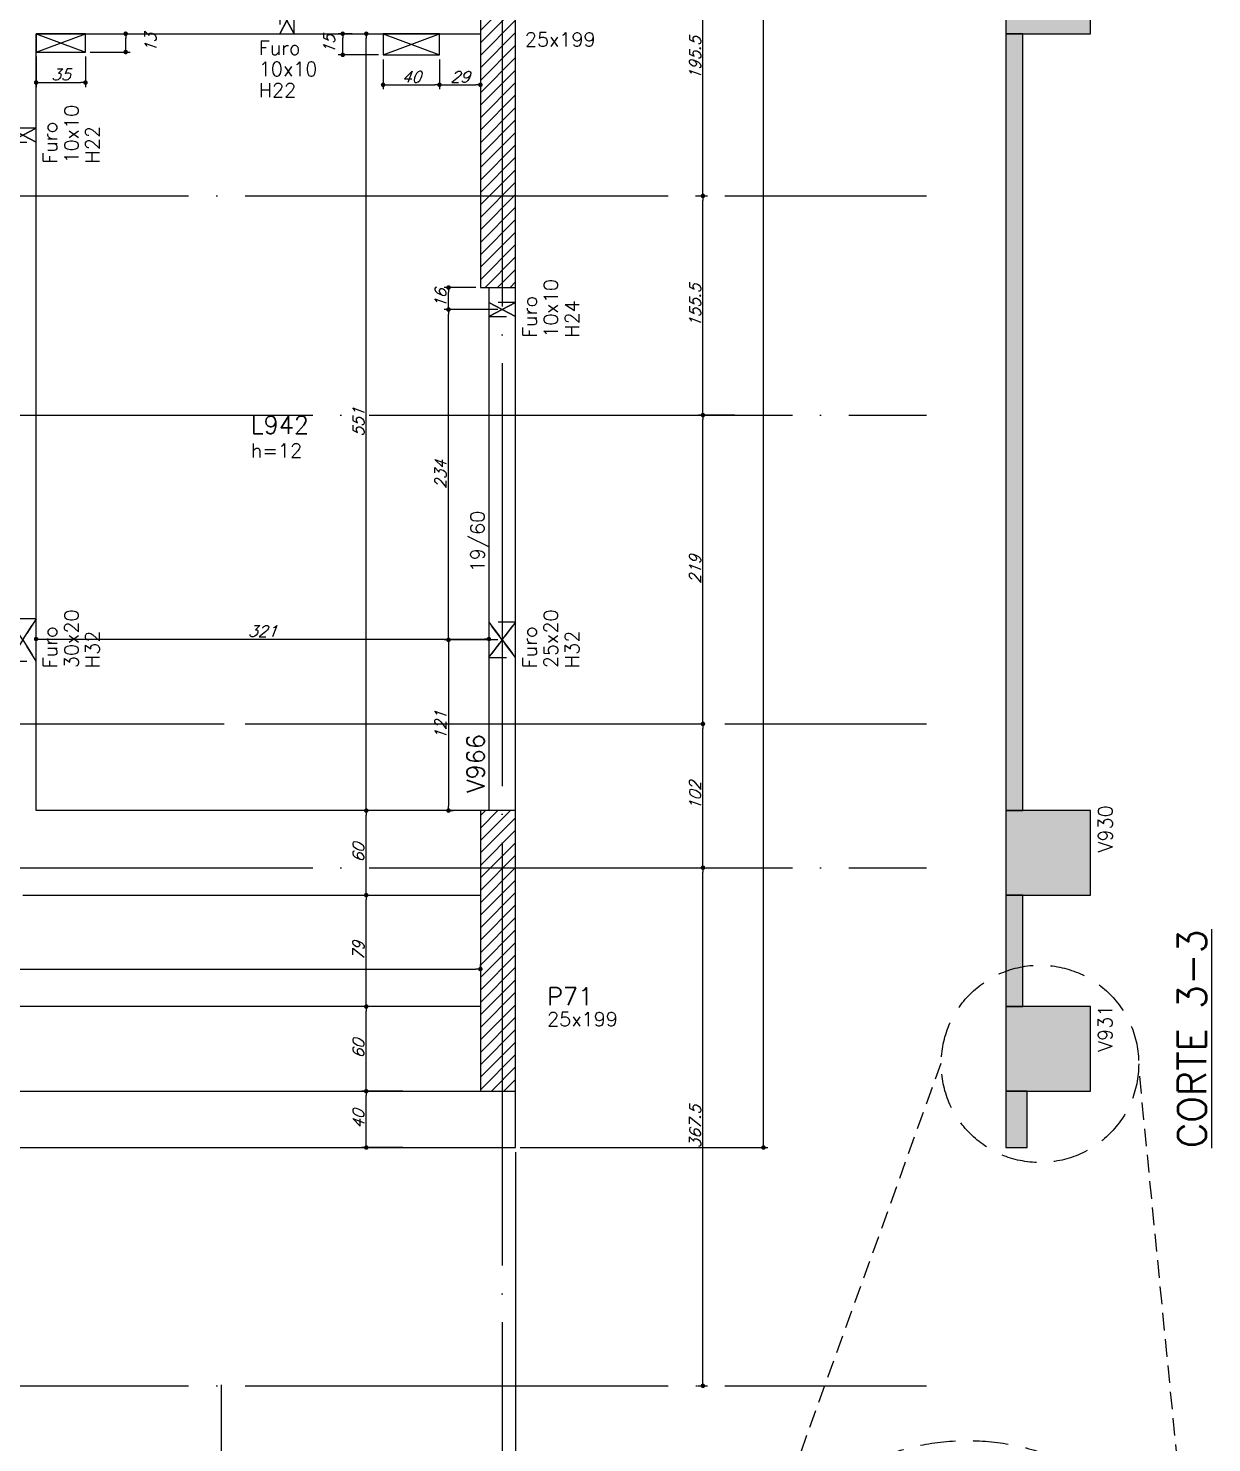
# Model space of a CAD drawing. Extents: x -4245 to 5400, y -2094 to 2406.
# Drawn here: x 2914 to 3753, y -525 to 478 of the extents above; entities that cross this region are included whole.
import ezdxf
from ezdxf.enums import TextEntityAlignment as Align

# ---------------------------------------------------------------- set-up
doc = ezdxf.new("R2010")
doc.units = 0
doc.header["$LTSCALE"] = 50
doc.header["$MEASUREMENT"] = 0
for name, pattern in [('DASHED', [0.75, 0.5, -0.25]), ('EIXO', [6.8, 6, -0.4, 0, -0.4]), ('HIDDEN', [0.375, 0.25, -0.125])]:
    doc.linetypes.add(name, pattern=pattern)
doc.layers.get('0').update_dxf_attribs({"linetype": 'CONTINUOUS'})
doc.layers.get('DEFPOINTS').update_dxf_attribs({"linetype": 'CONTINUOUS'})
for name, color, linetype in [('F-AUX-RED', 1, 'CONTINUOUS'), ('F-CORTE', 4, 'CONTINUOUS'), ('F-CORTE-INDICAÇÃO', 4, 'CONTINUOUS'), ('F-COTAS', 106, 'CONTINUOUS'), ('F-COTAS-FUROS', 50, 'CONTINUOUS'), ('F-EIXO', 12, 'EIXO'), ('F-FURO-PAREDE', 2, 'HIDDEN'), ('F-FURO-PAREDE-TEXTOS', 2, 'CONTINUOUS'), ('F-LAJES', 3, 'CONTINUOUS'), ('F-LAJES-DIM', 2, 'CONTINUOUS'), ('F-LAJES-NOME', 4, 'CONTINUOUS'), ('F-PILARES-DIM', 172, 'CONTINUOUS'), ('F-PILARES-HACH', 174, 'CONTINUOUS'), ('F-PILARES-NOME', 170, 'CONTINUOUS'), ('F-PILARES-S', 170, 'CONTINUOUS'), ('F-SOLIDO-CORTE', 71, 'CONTINUOUS'), ('F-TEXTO', 6, 'CONTINUOUS'), ('F-TEXTO-YELLOW', 2, 'CONTINUOUS'), ('F-VIGAS', 3, 'CONTINUOUS'), ('F-VIGAS-DIM', 2, 'CONTINUOUS'), ('F-VIGAS-NOME', 4, 'CONTINUOUS'), ('F-VÃO', 1, 'CONTINUOUS')]:
    doc.layers.add(name, color=color, linetype=linetype)
doc.styles.add('CP-TEXT-INCL', font='simplex.shx', dxfattribs={"oblique": 20})
doc.styles.add('MCP', font='simplex.shx')
doc.styles.add('ROMANS', font='simplex.shx')
doc.dimstyles.new('CP-COTAS-50', dxfattribs={"dimscale": 0.64, "dimtxt": 12.5, "dimasz": 5, "dimexe": 5, "dimexo": 5, "dimgap": 2.5, "dimtad": 1, "dimdec": 1, "dimdsep": 46, "dimtxsty": 'CP-TEXT-INCL', "dimblk1": 'DOT', "dimblk2": 'DOT', "dimsah": 1, "dimcen": 9, "dimclrd": 256, "dimclre": 256, "dimclrt": 256, "dimadec": 0, "dimazin": 0, "dimtfac": 1, "dimtdec": 1, "dimtmove": 2, "dimatfit": 3, "dimldrblk": 'DOT', "dimfxl": 0, "dimtolj": 1, "dimarcsym": 0})

# ---------------------------------------------------------------- blocks, each defined once
blk = doc.blocks.new('*U10')
at = {"layer": 'F-CORTE-INDICAÇÃO'}
for p, q in [((-100, 0), (-170, 0)), ((-80, 0), (-90, 0)), ((-70, 0), (0, 0))]:
    blk.add_line(p, q, dxfattribs=at)
blk.add_lwpolyline([(-112, 6, 0.802585), (-111.2, 9.8), (-140, 23.3), (-168.8, 9.8, 0.802585), (-168, 6)], format="xyb", close=True, dxfattribs=at)
at = {"layer": 'F-CORTE-INDICAÇÃO', "style": 'ROMANS'}
blk.add_attdef('CORTE', text='', height=15, dxfattribs=at).set_placement((-140, 35.8), align=Align.MIDDLE_CENTER)
at = {"layer": 'F-CORTE-INDICAÇÃO', "color": 2, "style": 'ROMANS'}
blk.add_attdef('FOLHA', text='', height=12, dxfattribs=at).set_placement((-140, -10), align=Align.MIDDLE_CENTER)
blk = doc.blocks.new('_DOT')
at = {"color": 0, "linetype": 'ByBlock'}
blk.add_line((-0.5, 0), (-1, 0), dxfattribs=at)
at = {"color": 0, "linetype": 'ByBlock', "const_width": 0.5}
blk.add_lwpolyline([(-0.25, 0, 1), (0.25, 0, 1)], format="xyb", close=True, dxfattribs=at)
blk = doc.blocks.new('*D100')
at = {"layer": 'DEFPOINTS', "color": 0, "linetype": 'Continuous', "transparency": 16777216}
for p in [(2919.5, 45.2), (3240.5, 45.2), (3240.5, 45.2)]:
    blk.add_point(p, dxfattribs=at)
at = {"layer": 'F-COTAS', "linetype": 'Continuous', "lineweight": -2, "transparency": 16777216}
blk.add_line((2922.7, 45.2), (3237.3, 45.2), dxfattribs=at)
at = {"layer": 'F-COTAS', "linetype": 'Continuous', "lineweight": -2, "transparency": 16777216, "xscale": 3.2, "yscale": 3.2, "zscale": 3.2, "rotation": 180}
blk.add_blockref('_DOT', (2919.5, 45.2), dxfattribs=at)
at = {"layer": 'F-COTAS', "linetype": 'Continuous', "lineweight": -2, "transparency": 16777216, "xscale": 3.2, "yscale": 3.2, "zscale": 3.2}
blk.add_blockref('_DOT', (3240.5, 45.2), dxfattribs=at)
at = {"layer": 'F-COTAS', "linetype": 'Continuous', "transparency": 16777216, "insert": (3080, 50.8), "char_height": 8, "attachment_point": 5, "style": 'CP-TEXT-INCL'}
blk.add_mtext('\\A1;321', dxfattribs=at)
blk = doc.blocks.new('*D106')
at = {"layer": 'DEFPOINTS', "color": 0, "linetype": 'Continuous', "transparency": 16777216}
for p in [(3153.6, -215.5), (3153.6, -215.5), (3153.6, -275.5)]:
    blk.add_point(p, dxfattribs=at)
at = {"layer": 'F-COTAS', "linetype": 'Continuous', "lineweight": -2, "transparency": 16777216}
blk.add_line((3153.6, -272.3), (3153.6, -218.7), dxfattribs=at)
at = {"layer": 'F-COTAS', "linetype": 'Continuous', "lineweight": -2, "transparency": 16777216, "xscale": 3.2, "yscale": 3.2, "zscale": 3.2}
for p, rotation in [((3153.6, -215.5), 90), ((3153.6, -275.5), 270)]:
    blk.add_blockref('_DOT', p, dxfattribs=dict(at, rotation=rotation))
at = {"layer": 'F-COTAS', "linetype": 'Continuous', "transparency": 16777216, "insert": (3148, -245.5), "char_height": 8, "attachment_point": 5, "rotation": 90, "style": 'CP-TEXT-INCL'}
blk.add_mtext('\\A1;60', dxfattribs=at)
blk = doc.blocks.new('*D107')
at = {"layer": 'DEFPOINTS', "color": 0, "linetype": 'Continuous', "transparency": 16777216}
for p in [(3153.6, -136.5), (3153.6, -136.5), (3153.6, -215.5)]:
    blk.add_point(p, dxfattribs=at)
at = {"layer": 'F-COTAS', "linetype": 'Continuous', "lineweight": -2, "transparency": 16777216}
blk.add_line((3153.6, -212.3), (3153.6, -139.7), dxfattribs=at)
at = {"layer": 'F-COTAS', "linetype": 'Continuous', "lineweight": -2, "transparency": 16777216, "xscale": 3.2, "yscale": 3.2, "zscale": 3.2}
for p, rotation in [((3153.6, -136.5), 90), ((3153.6, -215.5), 270)]:
    blk.add_blockref('_DOT', p, dxfattribs=dict(at, rotation=rotation))
at = {"layer": 'F-COTAS', "linetype": 'Continuous', "transparency": 16777216, "insert": (3148, -176), "char_height": 8, "attachment_point": 5, "rotation": 90, "style": 'CP-TEXT-INCL'}
blk.add_mtext('\\A1;79', dxfattribs=at)
blk = doc.blocks.new('*D108')
at = {"layer": 'DEFPOINTS', "color": 0, "linetype": 'Continuous', "transparency": 16777216}
for p in [(3153.6, -76.5), (3153.6, -76.5), (3153.6, -136.5)]:
    blk.add_point(p, dxfattribs=at)
at = {"layer": 'F-COTAS', "linetype": 'Continuous', "lineweight": -2, "transparency": 16777216}
blk.add_line((3153.6, -133.3), (3153.6, -79.7), dxfattribs=at)
at = {"layer": 'F-COTAS', "linetype": 'Continuous', "lineweight": -2, "transparency": 16777216, "xscale": 3.2, "yscale": 3.2, "zscale": 3.2}
for p, rotation in [((3153.6, -76.5), 90), ((3153.6, -136.5), 270)]:
    blk.add_blockref('_DOT', p, dxfattribs=dict(at, rotation=rotation))
at = {"layer": 'F-COTAS', "linetype": 'Continuous', "transparency": 16777216, "insert": (3148, -106.5), "char_height": 8, "attachment_point": 5, "rotation": 90, "style": 'CP-TEXT-INCL'}
blk.add_mtext('\\A1;60', dxfattribs=at)
blk = doc.blocks.new('*D109')
at = {"layer": 'DEFPOINTS', "color": 0, "linetype": 'Continuous', "transparency": 16777216}
for p in [(3153.6, 474.5), (3153.6, 474.5), (3153.6, -76.5)]:
    blk.add_point(p, dxfattribs=at)
at = {"layer": 'F-COTAS', "linetype": 'Continuous', "lineweight": -2, "transparency": 16777216}
blk.add_line((3153.6, -73.3), (3153.6, 471.3), dxfattribs=at)
at = {"layer": 'F-COTAS', "linetype": 'Continuous', "lineweight": -2, "transparency": 16777216, "xscale": 3.2, "yscale": 3.2, "zscale": 3.2}
for p, rotation in [((3153.6, 474.5), 90), ((3153.6, -76.5), 270)]:
    blk.add_blockref('_DOT', p, dxfattribs=dict(at, rotation=rotation))
at = {"layer": 'F-COTAS', "linetype": 'Continuous', "transparency": 16777216, "insert": (3148, 199), "char_height": 8, "attachment_point": 5, "rotation": 90, "style": 'CP-TEXT-INCL'}
blk.add_mtext('\\A1;551', dxfattribs=at)
blk = doc.blocks.new('*U157')
at = {"layer": 'F-EIXO'}
blk.add_line((0, 0), (7285, 0), dxfattribs=at)
at = {"layer": 'F-TEXTO', "style": 'ROMANS'}
blk.add_attdef('EIXO', text='', height=17.5, dxfattribs=at).set_placement((-28.2072, 0), align=Align.MIDDLE_CENTER)
blk = doc.blocks.new('*U158')
at = {"layer": 'F-EIXO'}
blk.add_line((0, 0), (7197, 0), dxfattribs=at)
at = {"layer": 'F-TEXTO', "style": 'ROMANS'}
blk.add_attdef('EIXO', text='', height=17.5, dxfattribs=at).set_placement((-28.2072, 0), align=Align.MIDDLE_CENTER)
blk = doc.blocks.new('*U165')
at = {"layer": 'F-EIXO'}
blk.add_line((0, 0), (7285, 0), dxfattribs=at)
at = {"layer": 'F-TEXTO', "style": 'ROMANS'}
blk.add_attdef('EIXO', text='', height=17.5, dxfattribs=at).set_placement((-28.2072, 0), align=Align.MIDDLE_CENTER)
blk = doc.blocks.new('*U167')
at = {"layer": 'F-EIXO'}
blk.add_line((0, 0), (7285, 0), dxfattribs=at)
at = {"layer": 'F-TEXTO', "style": 'ROMANS'}
blk.add_attdef('EIXO', text='', height=17.5, dxfattribs=at).set_placement((-28.2072, 0), align=Align.MIDDLE_CENTER)
blk = doc.blocks.new('*U168')
at = {"layer": 'F-EIXO'}
blk.add_line((0, 0), (7285, 0), dxfattribs=at)
at = {"layer": 'F-TEXTO', "style": 'ROMANS'}
blk.add_attdef('EIXO', text='', height=17.5, dxfattribs=at).set_placement((-28.2072, 0), align=Align.MIDDLE_CENTER)
blk = doc.blocks.new('*U178')
at = {"layer": 'F-EIXO'}
blk.add_line((0, 0), (0, -2755), dxfattribs=at)
at = {"layer": 'F-TEXTO', "style": 'ROMANS'}
blk.add_attdef('EIXO', text='', height=17.5, rotation=360, dxfattribs=at).set_placement((0, 28.2072), align=Align.MIDDLE_CENTER)
blk = doc.blocks.new('*U172')
at = {"layer": 'F-EIXO'}
blk.add_line((0, 0), (7197, 0), dxfattribs=at)
at = {"layer": 'F-TEXTO', "style": 'ROMANS'}
blk.add_attdef('EIXO', text='', height=17.5, dxfattribs=at).set_placement((-28.2072, 0), align=Align.MIDDLE_CENTER)
blk = doc.blocks.new('*D188')
at = {"layer": 'DEFPOINTS', "color": 0, "linetype": 'Continuous', "transparency": 16777216}
for p in [(3153.6, -275.5), (3182.8, -275.5), (3182.8, -315.5)]:
    blk.add_point(p, dxfattribs=at)
at = {"layer": 'F-COTAS', "linetype": 'Continuous', "lineweight": -2, "transparency": 16777216}
for p, q in [((3179.6, -275.5), (3150.4, -275.5)), ((3153.6, -312.3), (3153.6, -278.7)), ((3179.6, -315.5), (3150.4, -315.5))]:
    blk.add_line(p, q, dxfattribs=at)
at = {"layer": 'F-COTAS', "linetype": 'Continuous', "lineweight": -2, "transparency": 16777216, "xscale": 3.2, "yscale": 3.2, "zscale": 3.2}
for p, rotation in [((3153.6, -275.5), 90), ((3153.6, -315.5), 270)]:
    blk.add_blockref('_DOT', p, dxfattribs=dict(at, rotation=rotation))
at = {"layer": 'F-COTAS', "linetype": 'Continuous', "transparency": 16777216, "insert": (3148, -295.5), "char_height": 8, "attachment_point": 5, "rotation": 90, "style": 'CP-TEXT-INCL'}
blk.add_mtext('\\A1;40', dxfattribs=at)
blk = doc.blocks.new('*D190')
at = {"layer": 'DEFPOINTS', "color": 0, "linetype": 'Continuous', "transparency": 16777216}
for p in [(-3380, -315.5), (3259.5, -315.5), (3259.5, -742.8)]:
    blk.add_point(p, dxfattribs=at)
at = {"layer": 'F-COTAS', "linetype": 'Continuous', "lineweight": -2, "transparency": 16777216}
for p, q in [((-3380, -318.7), (-3380, -746)), ((3259.5, -318.7), (3259.5, -746)), ((-3376.8, -742.8), (3256.3, -742.8))]:
    blk.add_line(p, q, dxfattribs=at)
at = {"layer": 'F-COTAS', "linetype": 'Continuous', "lineweight": -2, "transparency": 16777216, "xscale": 3.2, "yscale": 3.2, "zscale": 3.2, "rotation": 180}
blk.add_blockref('_DOT', (-3380, -742.8), dxfattribs=at)
at = {"layer": 'F-COTAS', "linetype": 'Continuous', "lineweight": -2, "transparency": 16777216, "xscale": 3.2, "yscale": 3.2, "zscale": 3.2}
blk.add_blockref('_DOT', (3259.5, -742.8), dxfattribs=at)
at = {"layer": 'F-COTAS', "linetype": 'Continuous', "transparency": 16777216, "insert": (-60.2, -737.2), "char_height": 8, "attachment_point": 5, "style": 'CP-TEXT-INCL'}
blk.add_mtext('\\A1;6639.5', dxfattribs=at)
blk = doc.blocks.new('*D213')
at = {"layer": 'DEFPOINTS', "color": 0, "linetype": 'Continuous', "transparency": 16777216}
for p in [(3262.5, 1634.5), (3435.2, 1634.5), (3259.5, -315.5)]:
    blk.add_point(p, dxfattribs=at)
at = {"layer": 'F-COTAS', "linetype": 'Continuous', "lineweight": -2, "transparency": 16777216}
for p, q in [((3265.7, 1634.5), (3438.4, 1634.5)), ((3435.2, -312.3), (3435.2, 1631.3)), ((3262.7, -315.5), (3438.4, -315.5))]:
    blk.add_line(p, q, dxfattribs=at)
at = {"layer": 'F-COTAS', "linetype": 'Continuous', "lineweight": -2, "transparency": 16777216, "xscale": 3.2, "yscale": 3.2, "zscale": 3.2}
for p, rotation in [((3435.2, 1634.5), 90), ((3435.2, -315.5), 270)]:
    blk.add_blockref('_DOT', p, dxfattribs=dict(at, rotation=rotation))
at = {"layer": 'F-COTAS', "linetype": 'Continuous', "transparency": 16777216, "insert": (3429.6, 659.5), "char_height": 8, "attachment_point": 5, "rotation": 90, "style": 'CP-TEXT-INCL'}
blk.add_mtext('\\A1;1950', dxfattribs=at)
blk = doc.blocks.new('*D214')
at = {"layer": 'DEFPOINTS', "color": 0, "linetype": 'Continuous', "transparency": 16777216}
for p in [(3385.5, -117), (3392.3, -117), (3385.5, -484.5)]:
    blk.add_point(p, dxfattribs=at)
at = {"layer": 'F-COTAS', "linetype": 'Continuous', "lineweight": -2, "transparency": 16777216}
for p, q in [((3388.7, -117), (3395.5, -117)), ((3392.3, -481.3), (3392.3, -120.2)), ((3388.7, -484.5), (3395.5, -484.5))]:
    blk.add_line(p, q, dxfattribs=at)
at = {"layer": 'F-COTAS', "linetype": 'Continuous', "lineweight": -2, "transparency": 16777216, "xscale": 3.2, "yscale": 3.2, "zscale": 3.2}
for p, rotation in [((3392.3, -117), 90), ((3392.3, -484.5), 270)]:
    blk.add_blockref('_DOT', p, dxfattribs=dict(at, rotation=rotation))
at = {"layer": 'F-COTAS', "linetype": 'Continuous', "transparency": 16777216, "insert": (3386.7, -300.8), "char_height": 8, "attachment_point": 5, "rotation": 90, "style": 'CP-TEXT-INCL'}
blk.add_mtext('\\A1;367.5', dxfattribs=at)
blk = doc.blocks.new('*D215')
at = {"layer": 'DEFPOINTS', "color": 0, "linetype": 'Continuous', "transparency": 16777216}
for p in [(3392.3, -15), (3392.3, -15), (3385.5, -117)]:
    blk.add_point(p, dxfattribs=at)
at = {"layer": 'F-COTAS', "linetype": 'Continuous', "lineweight": -2, "transparency": 16777216}
for p, q in [((3392.3, -113.8), (3392.3, -18.2)), ((3388.7, -117), (3395.5, -117))]:
    blk.add_line(p, q, dxfattribs=at)
at = {"layer": 'F-COTAS', "linetype": 'Continuous', "lineweight": -2, "transparency": 16777216, "xscale": 3.2, "yscale": 3.2, "zscale": 3.2}
for p, rotation in [((3392.3, -15), 90), ((3392.3, -117), 270)]:
    blk.add_blockref('_DOT', p, dxfattribs=dict(at, rotation=rotation))
at = {"layer": 'F-COTAS', "linetype": 'Continuous', "transparency": 16777216, "insert": (3386.7, -66), "char_height": 8, "attachment_point": 5, "rotation": 90, "style": 'CP-TEXT-INCL'}
blk.add_mtext('\\A1;102', dxfattribs=at)
blk = doc.blocks.new('*D216')
at = {"layer": 'DEFPOINTS', "color": 0, "linetype": 'Continuous', "transparency": 16777216}
for p in [(3392.3, 204), (3418, 204), (3392.3, -15)]:
    blk.add_point(p, dxfattribs=at)
at = {"layer": 'F-COTAS', "linetype": 'Continuous', "lineweight": -2, "transparency": 16777216}
for p, q in [((3414.8, 204), (3389.1, 204)), ((3392.3, -11.8), (3392.3, 200.8))]:
    blk.add_line(p, q, dxfattribs=at)
at = {"layer": 'F-COTAS', "linetype": 'Continuous', "lineweight": -2, "transparency": 16777216, "xscale": 3.2, "yscale": 3.2, "zscale": 3.2}
for p, rotation in [((3392.3, 204), 90), ((3392.3, -15), 270)]:
    blk.add_blockref('_DOT', p, dxfattribs=dict(at, rotation=rotation))
at = {"layer": 'F-COTAS', "linetype": 'Continuous', "transparency": 16777216, "insert": (3386.7, 94.5), "char_height": 8, "attachment_point": 5, "rotation": 90, "style": 'CP-TEXT-INCL'}
blk.add_mtext('\\A1;219', dxfattribs=at)
blk = doc.blocks.new('*D217')
at = {"layer": 'DEFPOINTS', "color": 0, "linetype": 'Continuous', "transparency": 16777216}
for p in [(3383.7, 359.5), (3392.3, 359.5), (3418, 204)]:
    blk.add_point(p, dxfattribs=at)
at = {"layer": 'F-COTAS', "linetype": 'Continuous', "lineweight": -2, "transparency": 16777216}
for p, q in [((3386.9, 359.5), (3395.5, 359.5)), ((3392.3, 207.2), (3392.3, 356.3)), ((3414.8, 204), (3389.1, 204))]:
    blk.add_line(p, q, dxfattribs=at)
at = {"layer": 'F-COTAS', "linetype": 'Continuous', "lineweight": -2, "transparency": 16777216, "xscale": 3.2, "yscale": 3.2, "zscale": 3.2}
for p, rotation in [((3392.3, 359.5), 90), ((3392.3, 204), 270)]:
    blk.add_blockref('_DOT', p, dxfattribs=dict(at, rotation=rotation))
at = {"layer": 'F-COTAS', "linetype": 'Continuous', "transparency": 16777216, "insert": (3386.7, 281.7), "char_height": 8, "attachment_point": 5, "rotation": 90, "style": 'CP-TEXT-INCL'}
blk.add_mtext('\\A1;155.5', dxfattribs=at)
blk = doc.blocks.new('*D218')
at = {"layer": 'DEFPOINTS', "color": 0, "linetype": 'Continuous', "transparency": 16777216}
for p in [(3383.7, 555), (3392.3, 555), (3383.7, 359.5)]:
    blk.add_point(p, dxfattribs=at)
at = {"layer": 'F-COTAS', "linetype": 'Continuous', "lineweight": -2, "transparency": 16777216}
for p, q in [((3386.9, 555), (3395.5, 555)), ((3392.3, 362.7), (3392.3, 551.8)), ((3386.9, 359.5), (3395.5, 359.5))]:
    blk.add_line(p, q, dxfattribs=at)
at = {"layer": 'F-COTAS', "linetype": 'Continuous', "lineweight": -2, "transparency": 16777216, "xscale": 3.2, "yscale": 3.2, "zscale": 3.2}
for p, rotation in [((3392.3, 555), 90), ((3392.3, 359.5), 270)]:
    blk.add_blockref('_DOT', p, dxfattribs=dict(at, rotation=rotation))
at = {"layer": 'F-COTAS', "linetype": 'Continuous', "transparency": 16777216, "insert": (3386.7, 457.2), "char_height": 8, "attachment_point": 5, "rotation": 90, "style": 'CP-TEXT-INCL'}
blk.add_mtext('\\A1;195.5', dxfattribs=at)
blk = doc.blocks.new('*U281')
at = {"layer": 'F-VÃO'}
for p, q in [((0, 0), (35, 13)), ((0, 13), (35, 0))]:
    blk.add_line(p, q, dxfattribs=at)
at = {"layer": 'F-VÃO', "color": 3}
blk.add_lwpolyline([(0, 0), (35, 0), (35, 13), (0, 13)], close=True, dxfattribs=at)
blk = doc.blocks.new('*U284')
at = {"layer": 'F-VÃO'}
for p, q in [((0, 0), (40, 15)), ((0, 15), (40, 0))]:
    blk.add_line(p, q, dxfattribs=at)
at = {"layer": 'F-VÃO', "color": 3}
blk.add_lwpolyline([(0, 0), (40, 0), (40, 15), (0, 15)], close=True, dxfattribs=at)
blk = doc.blocks.new('*D378')
at = {"layer": 'DEFPOINTS', "color": 0, "linetype": 'Continuous', "transparency": 16777216}
for p in [(3165.5, 459.5), (3205.5, 459.5), (3205.5, 438.3)]:
    blk.add_point(p, dxfattribs=at)
at = {"layer": 'F-COTAS-FUROS', "linetype": 'Continuous', "lineweight": -2, "transparency": 16777216}
for p, q in [((3165.5, 456.3), (3165.5, 435.1)), ((3205.5, 456.3), (3205.5, 435.1)), ((3168.7, 438.3), (3202.3, 438.3))]:
    blk.add_line(p, q, dxfattribs=at)
at = {"layer": 'F-COTAS-FUROS', "linetype": 'Continuous', "lineweight": -2, "transparency": 16777216, "xscale": 3.2, "yscale": 3.2, "zscale": 3.2, "rotation": 180}
blk.add_blockref('_DOT', (3165.5, 438.3), dxfattribs=at)
at = {"layer": 'F-COTAS-FUROS', "linetype": 'Continuous', "lineweight": -2, "transparency": 16777216, "xscale": 3.2, "yscale": 3.2, "zscale": 3.2}
blk.add_blockref('_DOT', (3205.5, 438.3), dxfattribs=at)
at = {"layer": 'F-COTAS-FUROS', "linetype": 'Continuous', "transparency": 16777216, "insert": (3185.5, 443.9), "char_height": 8, "attachment_point": 5, "style": 'CP-TEXT-INCL'}
blk.add_mtext('\\A1;40', dxfattribs=at)
blk = doc.blocks.new('*D379')
at = {"layer": 'DEFPOINTS', "color": 0, "linetype": 'Continuous', "transparency": 16777216}
for p in [(3205.5, 459.5), (3234.5, 459.5), (3234.5, 438.3)]:
    blk.add_point(p, dxfattribs=at)
at = {"layer": 'F-COTAS-FUROS', "linetype": 'Continuous', "lineweight": -2, "transparency": 16777216}
for p, q in [((3205.5, 456.3), (3205.5, 435.1)), ((3234.5, 456.3), (3234.5, 435.1)), ((3208.7, 438.3), (3231.3, 438.3))]:
    blk.add_line(p, q, dxfattribs=at)
at = {"layer": 'F-COTAS-FUROS', "linetype": 'Continuous', "lineweight": -2, "transparency": 16777216, "xscale": 3.2, "yscale": 3.2, "zscale": 3.2, "rotation": 180}
blk.add_blockref('_DOT', (3205.5, 438.3), dxfattribs=at)
at = {"layer": 'F-COTAS-FUROS', "linetype": 'Continuous', "lineweight": -2, "transparency": 16777216, "xscale": 3.2, "yscale": 3.2, "zscale": 3.2}
blk.add_blockref('_DOT', (3234.5, 438.3), dxfattribs=at)
at = {"layer": 'F-COTAS-FUROS', "linetype": 'Continuous', "transparency": 16777216, "insert": (3220, 443.9), "char_height": 8, "attachment_point": 5, "style": 'CP-TEXT-INCL'}
blk.add_mtext('\\A1;29', dxfattribs=at)
blk = doc.blocks.new('*D380')
at = {"layer": 'DEFPOINTS', "color": 0, "linetype": 'Continuous', "transparency": 16777216}
for p in [(3136.9, 474.5), (3146.8, 474.5), (3165.5, 459.5)]:
    blk.add_point(p, dxfattribs=at)
at = {"layer": 'F-COTAS-FUROS', "linetype": 'Continuous', "lineweight": -2, "transparency": 16777216}
for p, q in [((3143.6, 474.5), (3133.7, 474.5)), ((3136.9, 462.7), (3136.9, 471.3)), ((3162.3, 459.5), (3133.7, 459.5))]:
    blk.add_line(p, q, dxfattribs=at)
at = {"layer": 'F-COTAS-FUROS', "linetype": 'Continuous', "lineweight": -2, "transparency": 16777216, "xscale": 3.2, "yscale": 3.2, "zscale": 3.2}
for p, rotation in [((3136.9, 474.5), 90), ((3136.9, 459.5), 270)]:
    blk.add_blockref('_DOT', p, dxfattribs=dict(at, rotation=rotation))
at = {"layer": 'F-COTAS-FUROS', "linetype": 'Continuous', "transparency": 16777216, "insert": (3127.3, 467), "char_height": 8, "attachment_point": 5, "rotation": 90, "style": 'CP-TEXT-INCL'}
blk.add_mtext('\\A1;15', dxfattribs=at)
blk = doc.blocks.new('*D381')
at = {"layer": 'DEFPOINTS', "color": 0, "linetype": 'Continuous', "transparency": 16777216}
for p in [(2919.5, 461.5), (2954.5, 461.5), (2954.5, 439.9)]:
    blk.add_point(p, dxfattribs=at)
at = {"layer": 'F-COTAS-FUROS', "linetype": 'Continuous', "lineweight": -2, "transparency": 16777216}
for p, q in [((2919.5, 458.3), (2919.5, 436.7)), ((2954.5, 458.3), (2954.5, 436.7)), ((2922.7, 439.9), (2951.3, 439.9))]:
    blk.add_line(p, q, dxfattribs=at)
at = {"layer": 'F-COTAS-FUROS', "linetype": 'Continuous', "lineweight": -2, "transparency": 16777216, "xscale": 3.2, "yscale": 3.2, "zscale": 3.2, "rotation": 180}
blk.add_blockref('_DOT', (2919.5, 439.9), dxfattribs=at)
at = {"layer": 'F-COTAS-FUROS', "linetype": 'Continuous', "lineweight": -2, "transparency": 16777216, "xscale": 3.2, "yscale": 3.2, "zscale": 3.2}
blk.add_blockref('_DOT', (2954.5, 439.9), dxfattribs=at)
at = {"layer": 'F-COTAS-FUROS', "linetype": 'Continuous', "transparency": 16777216, "insert": (2937, 445.5), "char_height": 8, "attachment_point": 5, "style": 'CP-TEXT-INCL'}
blk.add_mtext('\\A1;35', dxfattribs=at)
blk = doc.blocks.new('*D382')
at = {"layer": 'DEFPOINTS', "color": 0, "linetype": 'Continuous', "transparency": 16777216}
for p in [(2969.4, 474.5), (2983, 474.5), (2954.5, 461.5)]:
    blk.add_point(p, dxfattribs=at)
at = {"layer": 'F-COTAS-FUROS', "linetype": 'Continuous', "lineweight": -2, "transparency": 16777216}
for p, q in [((2972.6, 474.5), (2986.2, 474.5)), ((2957.7, 461.5), (2986.2, 461.5)), ((2983, 464.7), (2983, 471.3))]:
    blk.add_line(p, q, dxfattribs=at)
at = {"layer": 'F-COTAS-FUROS', "linetype": 'Continuous', "lineweight": -2, "transparency": 16777216, "xscale": 3.2, "yscale": 3.2, "zscale": 3.2}
for p, rotation in [((2983, 474.5), 90), ((2983, 461.5), 270)]:
    blk.add_blockref('_DOT', p, dxfattribs=dict(at, rotation=rotation))
at = {"layer": 'F-COTAS-FUROS', "linetype": 'Continuous', "transparency": 16777216, "insert": (3000.6, 468), "char_height": 8, "attachment_point": 5, "rotation": 90, "style": 'CP-TEXT-INCL'}
blk.add_mtext('\\A1;13', dxfattribs=at)
blk = doc.blocks.new('*D461')
at = {"layer": 'DEFPOINTS', "color": 0, "linetype": 'Continuous', "transparency": 16777216}
for p in [(3234.5, -188.9), (2275, -191.7), (3234.5, -191.7)]:
    blk.add_point(p, dxfattribs=at)
at = {"layer": 'F-COTAS', "linetype": 'Continuous', "lineweight": -2, "transparency": 16777216}
for p, q in [((2275, -188.5), (2275, -185.7)), ((2278.2, -188.9), (3231.3, -188.9)), ((3234.5, -188.5), (3234.5, -185.7))]:
    blk.add_line(p, q, dxfattribs=at)
at = {"layer": 'F-COTAS', "linetype": 'Continuous', "lineweight": -2, "transparency": 16777216, "xscale": 3.2, "yscale": 3.2, "zscale": 3.2, "rotation": 180}
blk.add_blockref('_DOT', (2275, -188.9), dxfattribs=at)
at = {"layer": 'F-COTAS', "linetype": 'Continuous', "lineweight": -2, "transparency": 16777216, "xscale": 3.2, "yscale": 3.2, "zscale": 3.2}
blk.add_blockref('_DOT', (3234.5, -188.9), dxfattribs=at)
at = {"layer": 'F-COTAS', "linetype": 'Continuous', "transparency": 16777216, "insert": (2754.8, -183.3), "char_height": 8, "attachment_point": 5, "style": 'CP-TEXT-INCL'}
blk.add_mtext('\\A1;959.5', dxfattribs=at)
blk = doc.blocks.new('*D500')
at = {"layer": 'DEFPOINTS', "color": 0, "linetype": 'Continuous', "transparency": 16777216}
for p in [(3250, 44.6), (3207.6, -76.5), (3211.9, -76.5)]:
    blk.add_point(p, dxfattribs=at)
at = {"layer": 'F-COTAS-FUROS', "linetype": 'Continuous', "lineweight": -2, "transparency": 16777216}
for p, q in [((3246.8, 44.6), (3208.7, 44.6)), ((3211.9, 41.4), (3211.9, -73.3)), ((3210.8, -76.5), (3215.1, -76.5))]:
    blk.add_line(p, q, dxfattribs=at)
at = {"layer": 'F-COTAS-FUROS', "linetype": 'Continuous', "lineweight": -2, "transparency": 16777216, "xscale": 3.2, "yscale": 3.2, "zscale": 3.2}
for p, rotation in [((3211.9, 44.6), 90), ((3211.9, -76.5), 270)]:
    blk.add_blockref('_DOT', p, dxfattribs=dict(at, rotation=rotation))
at = {"layer": 'F-COTAS-FUROS', "linetype": 'Continuous', "transparency": 16777216, "insert": (3206.3, -16), "char_height": 8, "attachment_point": 5, "rotation": 90, "style": 'CP-TEXT-INCL'}
blk.add_mtext('\\A1;121', dxfattribs=at)
blk = doc.blocks.new('*D501')
at = {"layer": 'DEFPOINTS', "color": 0, "linetype": 'Continuous', "transparency": 16777216}
for p in [(3211.9, 278.9), (3250, 278.9), (3250, 44.6)]:
    blk.add_point(p, dxfattribs=at)
at = {"layer": 'F-COTAS-FUROS', "linetype": 'Continuous', "lineweight": -2, "transparency": 16777216}
for p, q in [((3246.8, 278.9), (3208.7, 278.9)), ((3211.9, 47.8), (3211.9, 275.7)), ((3246.8, 44.6), (3208.7, 44.6))]:
    blk.add_line(p, q, dxfattribs=at)
at = {"layer": 'F-COTAS-FUROS', "linetype": 'Continuous', "lineweight": -2, "transparency": 16777216, "xscale": 3.2, "yscale": 3.2, "zscale": 3.2}
for p, rotation in [((3211.9, 278.9), 90), ((3211.9, 44.6), 270)]:
    blk.add_blockref('_DOT', p, dxfattribs=dict(at, rotation=rotation))
at = {"layer": 'F-COTAS-FUROS', "linetype": 'Continuous', "transparency": 16777216, "insert": (3206.3, 161.8), "char_height": 8, "attachment_point": 5, "rotation": 90, "style": 'CP-TEXT-INCL'}
blk.add_mtext('\\A1;234', dxfattribs=at)
blk = doc.blocks.new('*D502')
at = {"layer": 'DEFPOINTS', "color": 0, "linetype": 'Continuous', "transparency": 16777216}
for p in [(3211.9, 294.5), (3234.5, 294.5), (3250, 278.9)]:
    blk.add_point(p, dxfattribs=at)
at = {"layer": 'F-COTAS-FUROS', "linetype": 'Continuous', "lineweight": -2, "transparency": 16777216}
for p, q in [((3231.3, 294.5), (3208.7, 294.5)), ((3211.9, 282.1), (3211.9, 291.3)), ((3246.8, 278.9), (3208.7, 278.9))]:
    blk.add_line(p, q, dxfattribs=at)
at = {"layer": 'F-COTAS-FUROS', "linetype": 'Continuous', "lineweight": -2, "transparency": 16777216, "xscale": 3.2, "yscale": 3.2, "zscale": 3.2}
for p, rotation in [((3211.9, 294.5), 90), ((3211.9, 278.9), 270)]:
    blk.add_blockref('_DOT', p, dxfattribs=dict(at, rotation=rotation))
at = {"layer": 'F-COTAS-FUROS', "linetype": 'Continuous', "transparency": 16777216, "insert": (3206.3, 286.7), "char_height": 8, "attachment_point": 5, "rotation": 90, "style": 'CP-TEXT-INCL'}
blk.add_mtext('\\A1;16', dxfattribs=at)

msp = doc.modelspace()

# ---------------------------------------------------------------- hatches: boundary and pattern name
at = {"layer": 'F-PILARES-HACH', "linetype": 'Continuous'}
h = msp.add_hatch(dxfattribs=at)
h.set_pattern_fill('ANSI31', color=256, scale=50, style=0)
h.paths.add_polyline_path([(3234.5, 294.5), (3259.5, 294.5), (3259.5, 493.5), (3234.5, 493.5)], flags=16)
h = msp.add_hatch(dxfattribs=at)
h.set_pattern_fill('ANSI31', color=256, scale=50, style=0)
h.paths.add_polyline_path([(3234.5, -275.5), (3259.5, -275.5), (3259.5, -76.5), (3234.5, -76.5)], flags=16)
at = {"layer": 'F-SOLIDO-CORTE', "linetype": 'Continuous'}
for points in [[(3607.127, 475.491), (3607.127, 474.5), (3629.039, 474.5), (3632.17, 474.5), (3667.127, 474.5), (3667.127, 481.439), (3667.127, 482.43), (3667.127, 493.5), (3645.214, 493.5), (3642.084, 493.5), (3607.127, 493.5), (3607.127, 482.43)], [(3611.509, -76.5), (3612.135, -76.5), (3619.127, -76.5), (3619.127, 244.524), (3619.127, 445.754), (3619.127, 474.5), (3614.744, 474.5), (3614.118, 474.5), (3607.127, 474.5), (3607.127, 273.27), (3607.127, 244.524), (3607.127, -76.5)], [(3607.127, -133.37), (3607.127, -136.5), (3629.039, -136.5), (3632.17, -136.5), (3667.127, -136.5), (3667.127, -114.588), (3667.127, -111.457), (3667.127, -76.5), (3645.214, -76.5), (3642.084, -76.5), (3607.127, -76.5), (3607.127, -111.457)], [(3607.127, -170.82), (3607.127, -193.681), (3607.127, -200.389), (3607.127, -215.5), (3611.509, -215.5), (3616.832, -215.5), (3619.127, -215.5), (3619.127, -200.389), (3619.127, -193.681), (3619.127, -170.82), (3619.127, -141.969), (3619.127, -136.5), (3614.744, -136.5), (3613.914, -136.5), (3607.127, -136.5), (3607.127, -165.351)], [(3607.127, -248.889), (3607.127, -275.5), (3629.039, -275.5), (3655.651, -275.5), (3667.127, -275.5), (3667.127, -253.588), (3667.127, -226.976), (3667.127, -215.5), (3645.214, -215.5), (3618.603, -215.5), (3607.127, -215.5), (3607.127, -226.976)], [(3607.127, -307.028), (3607.127, -315.5), (3612.169, -315.5), (3618.95, -315.5), (3622.127, -315.5), (3622.127, -307.028), (3622.127, -292.79), (3622.127, -275.5), (3616.649, -275.5), (3609.996, -275.5), (3607.127, -275.5), (3607.127, -288.946)]]:
    msp.add_hatch(color=256, dxfattribs=at).paths.add_polyline_path(points, flags=16)

# ---------------------------------------------------------------- linework, layer by layer
at = {"layer": 'F-AUX-RED', "color": 252, "linetype": 'HIDDEN'}
for points in [[(3417.292, -654.817), (3561.243, -255.641)], [(3745.237, -706.425), (3701.228, -257.492)]]:
    msp.add_lwpolyline(points, dxfattribs=at)
at = {"layer": 'F-AUX-RED', "linetype": 'DASHED'}
for centre, radius in [((3631.241, -256.132), 70), ((3579.853, -689.589), 166.239)]:
    msp.add_circle(centre, radius, dxfattribs=at)
at = {"layer": 'F-CORTE', "linetype": 'Continuous'}
msp.add_lwpolyline([(3607.127, 493.5), (3607.127, 475.491), (3607.127, 474.5), (3607.127, 273.27), (3607.127, 244.524), (3607.127, -76.5), (3607.127, -133.37), (3607.127, -136.5), (3607.127, -170.82), (3607.127, -215.5), (3607.127, -248.889), (3607.127, -275.5), (3607.127, -307.028), (3607.127, -315.5), (3612.169, -315.5), (3618.95, -315.5), (3622.127, -315.5), (3622.127, -307.028), (3622.127, -292.79), (3622.127, -275.5), (3629.039, -275.5), (3655.651, -275.5), (3667.127, -275.5), (3667.127, -253.588), (3667.127, -226.976), (3667.127, -215.5), (3645.214, -215.5), (3619.127, -215.5), (3619.127, -200.389), (3619.127, -193.681), (3619.127, -170.82), (3619.127, -141.969), (3619.127, -136.5), (3629.039, -136.5), (3632.17, -136.5), (3667.127, -136.5), (3667.127, -114.588), (3667.127, -111.457), (3667.127, -76.5), (3645.214, -76.5), (3642.084, -76.5), (3619.127, -76.5), (3619.127, 244.524), (3619.127, 445.754), (3619.127, 474.5), (3629.039, 474.5), (3632.17, 474.5), (3667.127, 474.5), (3667.127, 481.439)], dxfattribs=at)
at = {"layer": 'F-EIXO'}
msp.add_line((-3709.089, -15), (3550.572, -15), dxfattribs=at)
at = {"layer": 'F-FURO-PAREDE'}
for points in [[(3097.352, 484), (3092.352, 474.5), (3102.352, 474.5), (3097.352, 484), (3102.352, 474.5), (3102.352, 493.5), (3097.352, 484), (3102.352, 493.5), (3092.352, 493.5), (3097.352, 484), (3092.352, 493.5), (3092.352, 474.5), (3097.352, 484)], [(2910, 402.5), (2919.5, 397.5), (2919.5, 407.5), (2910, 402.5), (2919.5, 407.5), (2900.5, 407.5), (2910, 402.5), (2900.5, 407.5), (2900.5, 397.5), (2910, 402.5), (2900.5, 397.5), (2919.5, 397.5), (2910, 402.5)], [(3250, 278.94), (3259.5, 273.94), (3259.5, 283.94), (3250, 278.94), (3259.5, 283.94), (3240.5, 283.94), (3250, 278.94), (3240.5, 283.94), (3240.5, 273.94), (3250, 278.94), (3240.5, 273.94), (3259.5, 273.94), (3250, 278.94)], [(2910, 44.56), (2919.5, 29.56), (2919.5, 59.56), (2910, 44.56), (2919.5, 59.56), (2900.5, 59.56), (2910, 44.56), (2900.5, 59.56), (2900.5, 29.56), (2910, 44.56), (2900.5, 29.56), (2919.5, 29.56), (2910, 44.56)], [(3250, 44.56), (3259.5, 32.06), (3259.5, 57.06), (3250, 44.56), (3259.5, 57.06), (3240.5, 57.06), (3250, 44.56), (3240.5, 57.06), (3240.5, 32.06), (3250, 44.56), (3240.5, 32.06), (3259.5, 32.06), (3250, 44.56)]]:
    msp.add_lwpolyline(points, dxfattribs=at)
at = {"layer": 'F-LAJES', "linetype": 'Continuous'}
for p, q in [((3259.5, -315.5), (3259.5, -275.5)), ((2275, -315.5), (3259.5, -315.5))]:
    msp.add_line(p, q, dxfattribs=at)
at = {"layer": 'F-PILARES-S', "linetype": 'Continuous'}
for points in [[(3234.5, 294.5), (3259.5, 294.5), (3259.5, 493.5), (3234.5, 493.5), (3234.5, 294.5)], [(3234.5, -275.5), (3259.5, -275.5), (3259.5, -76.5), (3234.5, -76.5), (3234.5, -275.5)]]:
    msp.add_lwpolyline(points, dxfattribs=at)
at = {"layer": 'F-SOLIDO-CORTE'}
for points in [[(3607.127, 475.491), (3607.127, 474.5), (3629.039, 474.5), (3632.17, 474.5), (3667.127, 474.5), (3667.127, 481.439), (3667.127, 482.43), (3667.127, 493.5), (3645.214, 493.5), (3642.084, 493.5), (3607.127, 493.5), (3607.127, 482.43), (3607.127, 475.491)], [(3611.509, -76.5), (3612.135, -76.5), (3619.127, -76.5), (3619.127, 244.524), (3619.127, 445.754), (3619.127, 474.5), (3614.744, 474.5), (3614.118, 474.5), (3607.127, 474.5), (3607.127, 273.27), (3607.127, 244.524), (3607.127, -76.5), (3611.509, -76.5)], [(3607.127, -133.37), (3607.127, -136.5), (3629.039, -136.5), (3632.17, -136.5), (3667.127, -136.5), (3667.127, -114.587), (3667.127, -111.457), (3667.127, -76.5), (3645.214, -76.5), (3642.084, -76.5), (3607.127, -76.5), (3607.127, -111.457), (3607.127, -133.37)], [(3607.127, -170.82), (3607.127, -193.681), (3607.127, -200.389), (3607.127, -215.5), (3611.509, -215.5), (3616.832, -215.5), (3619.127, -215.5), (3619.127, -200.389), (3619.127, -193.681), (3619.127, -170.82), (3619.127, -141.969), (3619.127, -136.5), (3614.744, -136.5), (3613.914, -136.5), (3607.127, -136.5), (3607.127, -165.352), (3607.127, -170.82)], [(3607.127, -248.889), (3607.127, -275.5), (3629.039, -275.5), (3655.651, -275.5), (3667.127, -275.5), (3667.127, -253.587), (3667.127, -226.976), (3667.127, -215.5), (3645.214, -215.5), (3618.603, -215.5), (3607.127, -215.5), (3607.127, -226.976), (3607.127, -248.889)], [(3607.127, -307.028), (3607.127, -315.5), (3612.169, -315.5), (3618.95, -315.5), (3622.127, -315.5), (3622.127, -307.028), (3622.127, -292.79), (3622.127, -275.5), (3616.649, -275.5), (3609.996, -275.5), (3607.127, -275.5), (3607.127, -288.946), (3607.127, -307.028)]]:
    msp.add_lwpolyline(points, dxfattribs=at)
at = {"layer": 'F-VIGAS'}
for points in [[(2919.5, -76.5), (2919.5, 474.5)], [(2919.5, 474.5), (3234.5, 474.5)], [(3240.5, 294.5), (3240.5, -76.5)], [(3259.5, -76.5), (3259.5, 294.5)], [(3234.5, -76.5), (2919.5, -76.5)], [(2910, -136.5), (3234.5, -136.5)], [(3234.5, -215.5), (2275, -215.5)], [(2275, -275.5), (3234.5, -275.5)]]:
    msp.add_lwpolyline(points, dxfattribs=at)

# ---------------------------------------------------------------- block references
at = {"layer": 'F-CORTE-INDICAÇÃO', "linetype": 'Continuous'}
ref = msp.add_blockref('*U10', (3050.974, -483.737), dxfattribs=dict(at, rotation=90))
ref.add_attrib('CORTE', '3', dxfattribs={"height": 15, "rotation": 90, "style": 'ROMANS'}).set_placement((3015.211, -623.737), align=Align.MIDDLE_CENTER)
at = {"layer": 'F-EIXO', "linetype": 'Continuous'}
for name, p in [('*U178', (3250, 1941.357)), ('*U167', (-3734.274, 359.5)), ('*U172', (-3646.32, 204)), ('*U165', (-3734.274, -15)), ('*U168', (-3734.274, -15)), ('*U158', (-3646.32, -117)), ('*U157', (-3734.274, -484.5))]:
    msp.add_blockref(name, p, dxfattribs=at)
at = {"layer": 'F-VÃO', "linetype": 'Continuous'}
for name, p in [('*U281', (2919.5, 461.5)), ('*U284', (3165.5, 459.5))]:
    msp.add_blockref(name, p, dxfattribs=at)

# ---------------------------------------------------------------- texts
at = {"layer": 'F-CORTE', "color": 6, "linetype": 'Continuous', "style": 'MCP'}
msp.add_text('%%UCORTE 3-3', height=20, rotation=90, dxfattribs=at).set_placement((3749.011, -315.861))
at = {"layer": 'F-FURO-PAREDE-TEXTOS', "linetype": 'Continuous', "style": 'MCP'}
for s, p in [('Furo', (3077.352, 459.5)), ('10x10', (3077.352, 444.5)), ('H22', (3077.352, 429.5))]:
    msp.add_text(s, height=10, dxfattribs=at).set_placement(p)
for s, p in [('10x10', (2949.5, 382.5)), ('Furo', (2934.5, 382.5)), ('H22', (2964.5, 382.5)), ('10x10', (3289.5, 258.94)), ('Furo', (3274.5, 258.94)), ('H24', (3304.5, 258.94)), ('30x20', (2949.5, 24.56)), ('25x20', (3289.5, 24.56)), ('Furo', (2934.5, 24.56)), ('Furo', (3274.5, 24.56)), ('H32', (2964.5, 24.56)), ('H32', (3304.5, 24.56))]:
    msp.add_text(s, height=10, rotation=90, dxfattribs=at).set_placement(p)
at = {"layer": 'F-LAJES-DIM', "linetype": 'Continuous', "style": 'MCP'}
msp.add_text('h=12', height=10, dxfattribs=at).set_placement((3071.699, 173.838))
at = {"layer": 'F-LAJES-NOME', "linetype": 'Continuous', "style": 'MCP'}
msp.add_text('L942', height=12.5, dxfattribs=at).set_placement((3071.699, 190.838))
at = {"layer": 'F-PILARES-DIM', "linetype": 'Continuous', "style": 'MCP'}
for p in [(3266.036, 465.345), (3281.77, -229.482)]:
    msp.add_text('25x199', height=10, dxfattribs=at).set_placement(p)
at = {"layer": 'F-PILARES-NOME', "linetype": 'Continuous', "style": 'MCP'}
msp.add_text('P71', height=12.5, dxfattribs=at).set_placement((3281.77, -214.482))
at = {"layer": 'F-TEXTO-YELLOW', "style": 'MCP'}
for s, p in [('V930', (3682.626, -106.182)), ('V931', (3682.402, -247.521))]:
    msp.add_text(s, height=10, rotation=90, dxfattribs=at).set_placement(p)
at = {"layer": 'F-VIGAS-DIM', "linetype": 'Continuous', "style": 'MCP'}
msp.add_text('19/60', height=10, rotation=90, dxfattribs=at).set_placement((3237.375, 92.513))
at = {"layer": 'F-VIGAS-NOME', "linetype": 'Continuous', "style": 'MCP'}
msp.add_text('V966', height=12.5, rotation=90, dxfattribs=at).set_placement((3237.375, -64))

# ---------------------------------------------------------------- dimensions: what is measured, and where the dimension line sits
at = {"layer": 'F-COTAS', "linetype": 'Continuous'}
for base, p1, p2, angle, picture, middle in [((3435.187, 1634.5), (3259.5, -315.5), (3262.5, 1634.5), 90, '*D213', (3429.587, 659.5)), ((3392.271, 555), (3383.741, 359.5), (3383.741, 555), 90, '*D218', (3386.671, 457.25)), ((3153.553, 474.5), (3153.553, -76.5), (3153.553, 474.5), 270, '*D109', (3147.953, 199)), ((3392.271, 359.5), (3417.967, 204), (3383.741, 359.5), 90, '*D217', (3386.671, 281.75)), ((3392.271, 204), (3392.271, -15), (3417.967, 204), 90, '*D216', (3386.671, 94.5)), ((3240.5, 45.226), (2919.5, 45.226), (3240.5, 45.226), 180, '*D100', (3080, 50.826)), ((3392.271, -15), (3385.458, -117), (3392.271, -15), 90, '*D215', (3386.671, -66)), ((3153.553, -76.5), (3153.553, -136.5), (3153.553, -76.5), 270, '*D108', (3147.953, -106.5)), ((3392.271, -117), (3385.458, -484.5), (3385.458, -117), 90, '*D214', (3386.671, -300.75)), ((3153.553, -136.5), (3153.553, -215.5), (3153.553, -136.5), 270, '*D107', (3147.953, -176)), ((3153.553, -215.5), (3153.553, -275.5), (3153.553, -215.5), 270, '*D106', (3147.953, -245.5)), ((3153.553, -275.5), (3182.776, -315.5), (3182.776, -275.5), 90, '*D188', (3147.953, -295.5))]:
    dim = msp.add_linear_dim(base=base, p1=p1, p2=p2, angle=angle, dimstyle='CP-COTAS-50', dxfattribs=at)
    dim.commit()
    dim.dimension.update_dxf_attribs({"geometry": picture, "text_midpoint": middle})
dim = msp.add_linear_dim(base=(3234.5, -188.903), p1=(2275, -191.736), p2=(3234.5, -191.736), dimstyle='CP-COTAS-50', override={"dimfxl": 7.5}, dxfattribs=at)
dim.commit()
dim.dimension.update_dxf_attribs({"geometry": '*D461', "text_midpoint": (2754.75, -183.303)})
dim = msp.add_linear_dim(base=(3259.5, -742.788), p1=(-3380, -315.5), p2=(3259.5, -315.5), dimstyle='CP-COTAS-50', dxfattribs=at)
dim.commit()
dim.dimension.update_dxf_attribs({"geometry": '*D190', "text_midpoint": (-60.25, -737.188)})
at = {"layer": 'F-COTAS-FUROS', "linetype": 'Continuous'}
for base, p1, p2, picture, middle in [((2982.97, 474.5), (2954.5, 461.5), (2969.423, 474.5), '*D382', (3000.57, 468)), ((3136.938, 474.5), (3165.5, 459.5), (3146.828, 474.5), '*D380', (3127.338, 467)), ((3211.921, 294.5), (3250, 278.94), (3234.5, 294.5), '*D502', (3206.321, 286.72)), ((3211.921, 278.94), (3250, 44.56), (3250, 278.94), '*D501', (3206.321, 161.75)), ((3211.921, -76.5), (3250, 44.56), (3207.609, -76.5), '*D500', (3206.321, -15.97))]:
    dim = msp.add_linear_dim(base=base, p1=p1, p2=p2, angle=90, dimstyle='CP-COTAS-50', override={"dimdec": 0, "dimfxl": 7.5}, dxfattribs=at)
    dim.commit()
    dim.dimension.update_dxf_attribs({"geometry": picture, "text_midpoint": middle})
for base, p1, p2, picture, middle in [((2954.5, 439.854), (2919.5, 461.5), (2954.5, 461.5), '*D381', (2937, 445.454)), ((3205.5, 438.253), (3165.5, 459.5), (3205.5, 459.5), '*D378', (3185.5, 443.853)), ((3234.5, 438.253), (3205.5, 459.5), (3234.5, 459.5), '*D379', (3220, 443.853))]:
    dim = msp.add_linear_dim(base=base, p1=p1, p2=p2, dimstyle='CP-COTAS-50', override={"dimdec": 0, "dimfxl": 7.5}, dxfattribs=at)
    dim.commit()
    dim.dimension.update_dxf_attribs({"geometry": picture, "text_midpoint": middle})

doc.saveas('drawing.dxf')
